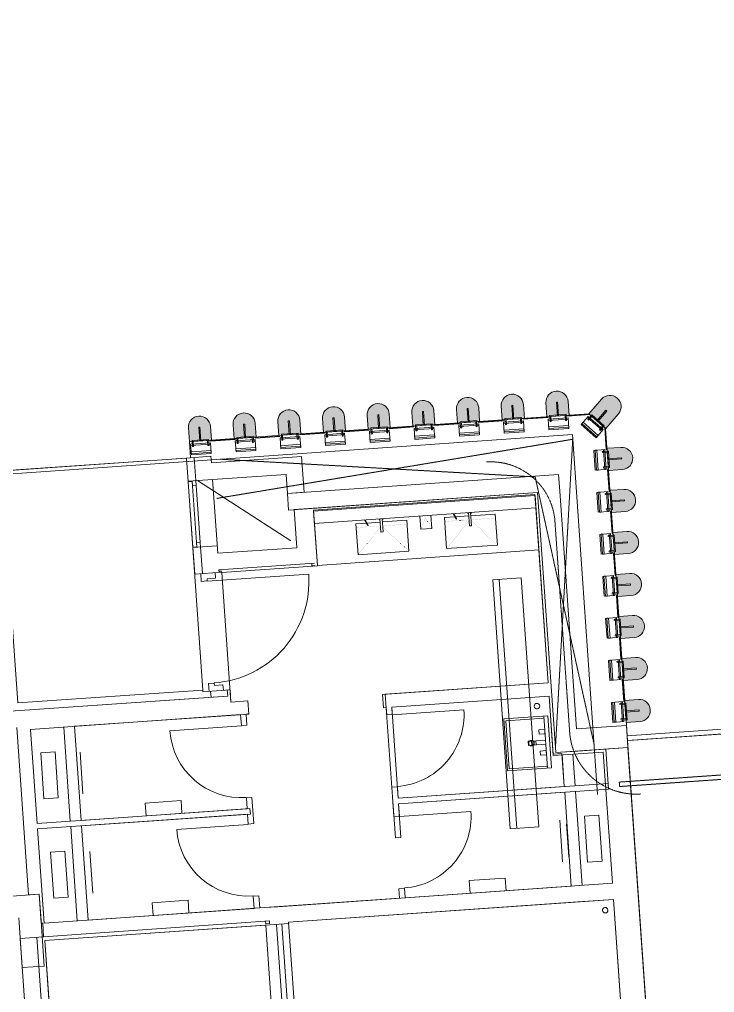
# Model space of a CAD drawing. Header units: millimetres. Extents: x 306 to 836129804, y -168137 to 818603917.
# Drawn here: x 833834596 to 833840866, y 817967776 to 817976548 of the extents above; entities that cross this region are included whole.
import ezdxf

# ---------------------------------------------------------------- set-up
doc = ezdxf.new("R2010")
doc.units = ezdxf.units.MM
doc.header["$LTSCALE"] = 3
for name, pattern in [('Dot', [4, 0, -4]), ('HIDDEN', [0.375, 0.25, -0.125]), ('Overhead', [1.8, 1.2, -0.6])]:
    doc.linetypes.add(name, pattern=pattern)
for name, color, linetype, lineweight in [('A-010-M_LINE', 251, 'Continuous', 13), ('A-010-M_LINE-T', 251, 'Continuous', 13), ('A-200-M_WALL_EXT', 251, 'Continuous', 13), ('A-200-M_WALL_INT', 251, 'Continuous', 13), ('A-214-M_CURT_WALL', 251, 'Continuous', 13), ('A-215-M_CURT_PANEL', 251, 'Continuous', 13), ('A-314-M_WINDOW', 251, 'Continuous', 13), ('A-325-M_DOOR', 251, 'Continuous', 13), ('A-770-ME_FFE_SA', 251, 'Continuous', 13), ('A-770-MH_FFE_SA', 251, 'Overhead', 13), ('A-810-M_ROOMS', 251, 'Continuous', 13), ('M-520-M_DRAINAGE_FW', 253, 'Continuous', 5), ('Z-060-M_DETAIL', 253, 'Continuous', 5), ('Z-060-M_LINE_MEDIUM', 253, 'Continuous', 9)]:
    doc.layers.add(name, color=color, linetype=linetype, lineweight=lineweight)
doc.layers.add('UAJ-00XREF', color=7, linetype='Continuous')
doc.layers.get('A-770-ME_FFE_SA').off()

# ---------------------------------------------------------------- blocks, each defined once
blk = doc.blocks.new('ARC_CWP_PERFORATED METAL_STRAIGHT - ARC_CWP_PERFORATED METAL_STRAIGHT-V7-0300')
at = {"layer": 'A-215-M_CURT_PANEL', "lineweight": 9}
for p, q in [((-98, -8), (100, -8)), ((100, -5), (-95, -5)), ((100, -5), (100, -8))]:
    blk.add_line(p, q, dxfattribs=at)
blk = doc.blocks.new('ARC_TFP_FS_HR Cabinet_Side open - FS_HR_SIDE-24460185-0300')
at = {"layer": 'Z-060-M_DETAIL'}
blk.add_line((-300, -800), (300, 0), dxfattribs=at)
blk = doc.blocks.new('ARC_WIN_SPECIAL EQUIPMENT - 600w X 900h-37446936-0300')
at = {"layer": 'A-314-M_WINDOW'}
h = blk.add_hatch(dxfattribs=at)
h.set_pattern_fill('FP_91', color=256, style=0, pattern_type=2)
h.set_pattern_definition([(135, (50385.5, -35810.4), (-1391.035, -1391.035), []), (225, (50385.5, -35810.4), (1391.035, -1391.035), [])])
h.paths.add_polyline_path([(295, -20), (295, 0), (-295, 0), (-295, -35), (295, -35)], flags=0)
at = {"layer": 'A-314-M_WINDOW', "lineweight": 18}
for p, q in [((-300, 35), (-260, 35)), ((-295, 0), (295, 0)), ((-295, -35), (-295, 0)), ((-260, 35), (-260, 0)), ((260, 0), (260, 35)), ((260, 35), (300, 35)), ((295, 0), (295, -35)), ((-260, 0), (-300, 0)), ((295, -35), (-295, -35)), ((300, 0), (260, 0))]:
    blk.add_line(p, q, dxfattribs=at)
at = {"layer": 'A-314-M_WINDOW'}
blk.add_line((260, 35), (-260, 35), dxfattribs=at)
blk = doc.blocks.new('System Panel - ARC_Glazed-40916114-0300')
at = {"layer": 'A-215-M_CURT_PANEL', "lineweight": 9}
for p, q in [((-571.2, 44), (561.2, 44)), ((-571.2, 0), (-571.2, 44)), ((561.2, 0), (-571.2, 0))]:
    blk.add_line(p, q, dxfattribs=at)
blk = doc.blocks.new('ARC_DOOR_WC_PARTITION - 600x2200mm-37559765-0300')
at = {"layer": 'A-325-M_DOOR'}
blk.add_line((323.5, -672), (323.5, -25), dxfattribs=at)
blk.add_arc((323.5, -25), 647, 180, 270, dxfattribs=at)
blk = doc.blocks.new('ARC_WC_WATER CLOSET_TOTO - WC1-31611635-0300')
at = {"layer": 'M-520-M_DRAINAGE_FW'}
for p, q in [((-190, 59.5), (188.1, 59.5)), ((-207.5, -165), (207.5, -165)), ((-207.5, -165), (-207.5, -295)), ((207.5, -165), (207.5, -295)), ((207.5, -295), (-207.5, -295))]:
    blk.add_line(p, q, dxfattribs=at)
blk = doc.blocks.new('ARC_WC_WATER CLOSET_TOTO - WC1-V143-0300')
at = {"layer": 'M-520-M_DRAINAGE_FW'}
for p, q in [((-207.5, 295), (207.5, 295)), ((-207.5, 295), (-207.5, 165)), ((207.5, 295), (207.5, 165)), ((207.5, 165), (-207.5, 165)), ((-190, -59.5), (188.1, -59.5)), ((147.5, 0), (-147.5, 0))]:
    blk.add_line(p, q, dxfattribs=at)
blk = doc.blocks.new('ARC_DOOR_TIMBER_T10-TI-R - 850x2500mm-38948452-0300')
at = {"layer": 'A-325-M_DOOR', "lineweight": 9}
for p, q in [((-462, -20), (-532, -20)), ((-482, -150), (-482, -73)), ((-482, -73), (-462, -73)), ((-462, -73), (-462, -20)), ((532, -20), (462, -20)), ((462, -20), (462, -73)), ((462, -73), (482, -73)), ((482, -73), (482, -150)), ((-532, -150), (-482, -150)), ((482, -150), (532, -150))]:
    blk.add_line(p, q, dxfattribs=at)
at = {"layer": 'A-325-M_DOOR'}
blk.add_line((459, -73), (459, -991), dxfattribs=at)
blk.add_arc((459, -73), 918, 180, 270, dxfattribs=at)
blk = doc.blocks.new('ARC_FS_FIRE SHUTTER LATERAL SINGLE  - ARC_FS_FIRE SHUTTER LATERAL SINGLE -37666342-0300')
at = {"layer": 'A-770-MH_FFE_SA'}
for p, q in [((-8955, 275), (-8995, 275)), ((-8000, 20), (-8700, 20)), ((-8000, 20), (-8000, -20)), ((50, 20), (-8000, 20)), ((50, 20), (50, -20)), ((-8000, -20), (-8700, -20)), ((-8000, -20), (50, -20))]:
    blk.add_line(p, q, dxfattribs=at)
for radius in [295, 255]:
    blk.add_arc((-8700, 275), radius, 180, 270, dxfattribs=at)
blk = doc.blocks.new('ARC_CWP_PERFORATED METAL_STRAIGHT - ARC_CWP_PERFORATED METAL_STRAIGHT-V206-0300')
at = {"layer": 'A-215-M_CURT_PANEL', "lineweight": 9}
for p, q in [((95, -5), (-100, -5)), ((-100, -5), (-100, -8)), ((-100, -8), (98, -8))]:
    blk.add_line(p, q, dxfattribs=at)
blk = doc.blocks.new('Circular Mullion - ARC_225mm CERAMIC MULLION-27539017-0300')
at = {"layer": 'Z-060-M_DETAIL', "lineweight": 9}
blk.add_hatch(color=256, dxfattribs=at).paths.add_polyline_path([(100, -125), (96.6, -150.9), (86.6, -175), (70.7, -195.7), (50, -211.6), (25.9, -221.6), (0, -225), (-25.9, -221.6), (-50, -211.6), (-70.7, -195.7), (-86.6, -175), (-96.6, -150.9), (-100, -125), (-100, 0), (100, 0)], flags=0)
at = {"layer": 'Z-060-M_DETAIL'}
for p, q in [((-90, 120), (90, 120)), ((-90, 21.5), (-90, 120)), ((90, 108), (-90, 108)), ((-90, 108), (-90, 92.6)), ((-90, 92.6), (90, 92.6)), ((90, 120), (90, 21.5)), ((90, 92.6), (90, 108)), ((90, 33.5), (-90, 33.5)), ((90, 21.5), (-90, 21.5)), ((-75, 45), (-65, 45)), ((-75, 0), (-75, 45)), ((-65, 45), (-65, 0)), ((65, 45), (75, 45)), ((65, 0), (65, 45)), ((75, 45), (75, 0)), ((-75, 0), (-75, -10)), ((-65, 0), (-75, 0)), ((-75, -10), (75, -10)), ((-5, -125), (-5, 0)), ((5, -125), (5, 0)), ((75, 0), (65, 0)), ((75, -10), (75, 0)), ((5, -125), (-5, -125))]:
    blk.add_line(p, q, dxfattribs=at)
at = {"layer": 'Z-060-M_LINE_MEDIUM'}
for p, q in [((100, 0), (-100, 0)), ((-100, 0), (-100, -125)), ((100, -125), (100, 0))]:
    blk.add_line(p, q, dxfattribs=at)
blk.add_arc((0, -125), 100, 180, 360, dxfattribs=at)
blk = doc.blocks.new('ARC_CWP_PERFORATED METAL_STRAIGHT - ARC_CWP_PERFORATED METAL_STRAIGHT-40497863-0300')
at = {"layer": 'A-215-M_CURT_PANEL', "lineweight": 9}
for p, q in [((112.1, -5), (-112.1, -5)), ((-112.1, -5), (-112.1, -8)), ((-112.1, -8), (112.1, -8)), ((112.1, -5), (112.1, -8))]:
    blk.add_line(p, q, dxfattribs=at)
blk = doc.blocks.new('ARC_CWP_PERFORATED METAL_STRAIGHT - ARC_CWP_PERFORATED METAL_STRAIGHT-39743077-0300')
at = {"layer": 'A-215-M_CURT_PANEL', "lineweight": 9}
for p, q in [((99.8, -5), (-99.8, -5)), ((-99.8, -5), (-99.8, -8)), ((-99.8, -8), (99.8, -8)), ((99.8, -5), (99.8, -8))]:
    blk.add_line(p, q, dxfattribs=at)
blk = doc.blocks.new('Circular Mullion - Perforated Mesh-26022574-0300')
at = {"layer": 'A-214-M_CURT_WALL'}
blk.add_hatch(color=256, dxfattribs=at).paths.add_polyline_path([(70.7, -245.7), (86.6, -225), (97.1, -197.1), (100, -175), (100, 0), (-100, 0), (-100, -175), (-96.6, -200.9), (-86.6, -225), (-70.7, -245.7), (-50, -261.6), (-25.9, -271.6), (0, -275), (25.9, -271.6), (50, -261.6)], flags=0)
at = {"layer": 'Z-060-M_DETAIL'}
for p, q in [((-90, 120), (90, 120)), ((-90, 21.5), (-90, 120)), ((90, 108), (-90, 108)), ((-90, 108), (-90, 92.6)), ((-90, 92.6), (90, 92.6)), ((90, 120), (90, 21.5)), ((90, 92.6), (90, 108)), ((-100, 0), (-100, -175)), ((100, 0), (-100, 0)), ((90, 33.5), (-90, 33.5)), ((90, 21.5), (-90, 21.5)), ((-75, 45), (-65, 45)), ((-75, 0), (-75, 45)), ((-65, 45), (-65, 0)), ((65, 45), (75, 45)), ((65, 0), (65, 45)), ((75, 45), (75, 0)), ((-75, 0), (-75, -10)), ((-65, 0), (-75, 0)), ((-75, -10), (75, -10)), ((-5, -125), (-5, 0)), ((5, -125), (5, 0)), ((75, 0), (65, 0)), ((75, -10), (75, 0)), ((100, -175), (100, 0)), ((5, -125), (-5, -125))]:
    blk.add_line(p, q, dxfattribs=at)
blk.add_arc((0, -175), 100, 180, 360, dxfattribs=at)
blk = doc.blocks.new('ARC_WC_SINK - CS-26721732-0300')
at = {"layer": 'M-520-M_DRAINAGE_FW'}
for p, q in [((235, 458.9), (-235, 458.9)), ((-235, 458.9), (-235, 58.9)), ((-216, 439.8), (215.9, 439.8)), ((-216, 97), (-216, 439.8)), ((215.9, 439.8), (215.9, 97)), ((235, 58.9), (235, 458.9)), ((-19.1, 224), (-19.1, 253.1)), ((-19.1, 253.1), (19, 253.1)), ((19, 224), (-19.1, 224)), ((-19.1, 224), (-19.1, 97)), ((-19.1, 97), (-19.1, 224)), ((19, 224), (-19.1, 224)), ((-19.1, 184.5), (19, 184.5)), ((19, 253.1), (19, 224)), ((19, 97), (19, 224)), ((19, 224), (19, 97)), ((-235, 97), (235, 97)), ((-76.2, 149.9), (-114.3, 149.9)), ((-114.3, 149.9), (-114.3, 97)), ((-114.3, 97), (-76.2, 97)), ((-76.2, 97), (-76.2, 149.9)), ((-19.1, 97), (19, 97)), ((-19.1, 97), (19, 97)), ((114.3, 149.9), (76.2, 149.9)), ((76.2, 149.9), (76.2, 97)), ((76.2, 97), (114.3, 97)), ((114.3, 97), (114.3, 149.9)), ((-235, 58.9), (235, 58.9))]:
    blk.add_line(p, q, dxfattribs=at)
for start, end in [(360, 180), (180, 360)]:
    blk.add_arc((0, 224), 25.4, start, end, dxfattribs=at)
blk = doc.blocks.new('ARC_TFP _FLOOR DRAIN - ARC_TFP _FLOOR DRAIN_50mm-33415421-0300')
at = {"layer": 'M-520-M_DRAINAGE_FW'}
for start, end in [(360, 180), (180, 360)]:
    blk.add_arc((0, 0), 25, start, end, dxfattribs=at)
blk = doc.blocks.new('ARC_DOOR_WC_PARTITION - 600x2200mm-37559766-0300')
at = {"layer": 'A-325-M_DOOR'}
blk.add_line((323.5, 672), (323.5, 25), dxfattribs=at)
blk.add_arc((323.5, 25), 647, 90, 180, dxfattribs=at)
blk = doc.blocks.new('ARC_TFP_WC_TROUGH BASIN - ARC_TFP_WC_TROUGH BASIN-36585212-0300')
at = {"layer": 'M-520-M_DRAINAGE_FW'}
for p, q in [((0, -500), (0, -478.4)), ((0, -478.4), (0, -500)), ((25, -500), (0, -500)), ((0, -500), (25, -500)), ((2052, -500), (50, -500)), ((50, -500), (2052, -500))]:
    blk.add_line(p, q, dxfattribs=at)
blk = doc.blocks.new('ARC_WC _TFP_TROUGH WASH BASIN - ARC_TFP_WC _FOH_WASHBASIN-36510456-0300')
at = {"layer": 'M-520-M_DRAINAGE_FW'}
for p, q in [((-134.3, -150), (-230, -150)), ((-230, -150), (-230, -430)), ((-123.7, -171.8), (-148.9, -120)), ((-143.4, -120), (-119.2, -169.6)), ((-10, -150), (-128.7, -150)), ((-119.2, -169.6), (-123.7, -171.8)), ((-10, -120), (-10, -240)), ((10, -240), (10, -120)), ((230, -150), (10, -150)), ((230, -430), (230, -150)), ((-10, -240), (10, -240)), ((-230, -430), (230, -430))]:
    blk.add_line(p, q, dxfattribs=at)
at = {"layer": 'M-520-M_DRAINAGE_FW', "linetype": 'Dot'}
for p, q in [((-230, -185), (-10, -185)), ((-230, -430), (-10, -194.1)), ((10, -185), (230, -185)), ((10, -194.1), (230, -430))]:
    blk.add_line(p, q, dxfattribs=at)
at = {"layer": 'M-520-M_DRAINAGE_FW'}
for start, end in [(216.79429, 245.91049), (294.08951, 318.06998)]:
    blk.add_arc((0, -105.6), 24.5, start, end, dxfattribs=at)
blk = doc.blocks.new('ARC_WC _TFP_TROUGH_RECEPTICLE - ARC_TFP_WC _FOH_WASHBASIN-36511972-0300')
at = {"layer": 'M-520-M_DRAINAGE_FW'}
for p, q in [((-50, -30), (-50, -150)), ((50, -30), (-50, -30)), ((50, -150), (50, -30))]:
    blk.add_line(p, q, dxfattribs=at)
at = {"layer": 'M-520-M_DRAINAGE_FW', "linetype": 'Dot'}
for p, q in [((-50, -30), (10, -150)), ((50, -30), (-10, -150))]:
    blk.add_line(p, q, dxfattribs=at)
blk = doc.blocks.new('ARC_TFP_MIRROR_PAPERTOWEL - ARC_TFP_MIRROR_PAPERTOWEL-38330235-0300')
at = {"layer": 'M-520-M_DRAINAGE_FW'}
for p, q in [((1001, 0), (-1001, 0)), ((-1001, 0), (-1001, -120)), ((1001, -120), (1001, 0)), ((-1001, -120), (1001, -120))]:
    blk.add_line(p, q, dxfattribs=at)
blk = doc.blocks.new('ARC_DOOR_FOLDING_F2-TI - 1050x2500mm-39066883-0300')
at = {"layer": 'A-325-M_DOOR', "lineweight": 9}
for p, q in [((525, 25), (-525, 25)), ((-525, 25), (-525, -25)), ((-525, -25), (525, -25))]:
    blk.add_line(p, q, dxfattribs=at)
blk = doc.blocks.new('ARC_TFP _JUMBO LOO ROLL - ARC_TFP _JUMBO LOO ROLL-33007988-0300')
at = {"layer": 'M-520-M_DRAINAGE_FW'}
for p, q in [((-161.5, 0), (-161.5, -114.2)), ((163.5, -114.2), (163.5, 0)), ((163.5, -114.2), (-161.5, -114.2))]:
    blk.add_line(p, q, dxfattribs=at)
blk = doc.blocks.new('3A35X-MAGP-P-MP-00')
at = {"layer": 'A-010-M_LINE', "linetype": 'Overhead'}
for p, q in [((834416128.6, 817972231), (834419339.6, 817972764)), ((834419340, 817972771.3), (834419183.8, 817969986.7)), ((834416160.4, 817972584.1), (834419000.7, 817972424.7)), ((834419533, 817970011.1), (834419000.7, 817972424.7))]:
    blk.add_line(p, q, dxfattribs=at)
at = {"layer": 'A-010-M_LINE', "linetype": 'HIDDEN'}
blk.add_line((834419179.3, 817972021), (834419312, 817970123.2), dxfattribs=at)
for centre, radius, start, end in [((834418600.7, 817971980.6), 580, 3.99891, 93.99891), ((834419910.5, 817970165.1), 600, 183.99891, 273.99891)]:
    blk.add_arc(centre, radius, start, end, dxfattribs=at)
at = {"layer": 'A-010-M_LINE-T'}
for p, q in [((834410265.6, 817972172), (834419337.6, 817972806.2)), ((834419337.6, 817972806.2), (834419564.5, 817969560.5)), ((834418875.9, 817971513.8), (834418617.8, 817971495.7)), ((834418617.8, 817971495.7), (834418774.7, 817969251.2)), ((834418677.1, 817971499.9), (834418834, 817969255.3)), ((834419032.8, 817969269.2), (834418875.9, 817971513.8)), ((834418774.7, 817969251.2), (834419032.8, 817969269.2))]:
    blk.add_line(p, q, dxfattribs=at)
at = {"layer": 'A-200-M_WALL_EXT', "lineweight": 13}
for p, q in [((834416765.9, 817972275.5), (834419211.9, 817972446.5)), ((834419222.4, 817972296.9), (834419211.9, 817972446.5)), ((834419222.4, 817972296.9), (834419372.3, 817970152.8)), ((834416776.4, 817972125.9), (834416765.9, 817972275.5)), ((834419022.9, 817972282.9), (834416776.4, 817972125.9)), ((834419186.7, 817969939.3), (834419022.9, 817972282.9)), ((834419372.3, 817970152.8), (834419824.2, 817970184.4)), ((834419838.1, 817969984.9), (834419824.2, 817970184.4)), ((834419386.2, 817969953.3), (834419186.7, 817969939.3)), ((834419838.1, 817969984.9), (834419386.2, 817969953.3)), ((834410068, 817968352), (834414527.1, 817968663.7)), ((834414541, 817968464.2), (834414527.1, 817968663.7)), ((834414372.9, 817968001.3), (834414341.5, 817968450.2)), ((834414541, 817968464.2), (834414572.4, 817968015.3)), ((834414572.4, 817968015.3), (834414372.9, 817968001.3))]:
    blk.add_line(p, q, dxfattribs=at)
at = {"layer": 'A-200-M_WALL_INT'}
for p, q in [((834416075.6, 817972610.2), (834415856.2, 817972594.9)), ((834415856.2, 817972594.9), (834415871.1, 817972380.7)), ((834415940.6, 817972390.6), (834415926, 817972599.7)), ((834416075.6, 817972610.2), (834416079.8, 817972550.7)), ((834416079.8, 817972550.7), (834416893.1, 817972607.5)), ((834416893.1, 817972607.5), (834416915.6, 817972286)), ((834416753.9, 817972447.4), (834415870.8, 817972385.7)), ((834416090.3, 817972401), (834416136.8, 817971735.8)), ((834416765.9, 817972275.5), (834416753.9, 817972447.4)), ((834416915.6, 817972286), (834416765.9, 817972275.5)), ((834416826, 817972129.4), (834419022.6, 817972282.9)), ((834419022.6, 817972282.9), (834419186.5, 817969939.5)), ((834416850, 817971785.6), (834416826, 817972129.4)), ((834419117.4, 817970568.3), (834419007.2, 817972145.3)), ((834417010.1, 817972005.7), (834417036.8, 817971623.3)), ((834415929.3, 817971549.2), (834415912.3, 817971792.1)), ((834416132.1, 817971802.5), (834415912.6, 817971787.1)), ((834415982.5, 817971792), (834415999.1, 817971554.1)), ((834416136.8, 817971735.8), (834416850, 817971785.6)), ((834417010.1, 817971646.5), (834416147.2, 817971586.1)), ((834416148.7, 817971564.6), (834416147.2, 817971586.1)), ((834417011.9, 817971621.5), (834417036.8, 817971623.3)), ((834416173.7, 817971566.3), (834415929.3, 817971549.2)), ((834416173, 817971575.4), (834416148.1, 817971573.7)), ((834417624.1, 817970463.9), (834419117.4, 817970568.3)), ((834414267.1, 817970311.6), (834416226.8, 817970448.6)), ((834416226.7, 817970448.9), (834414268.5, 817970312)), ((834414333.5, 817970386.7), (834416002.4, 817970503.4)), ((834416003.5, 817970487.8), (834416002.4, 817970503.4)), ((834416247.9, 817970504.9), (834416003.5, 817970487.8)), ((834416077.1, 817970438.5), (834416073.3, 817970492.7)), ((834416226.8, 817970448.6), (834416222.9, 817970503.2)), ((834416255.5, 817970395.5), (834416247.9, 817970504.9)), ((834417632.5, 817970344.2), (834417624.1, 817970463.9)), ((834419125.8, 817970448.6), (834417707.3, 817970349.4)), ((834419163.3, 817969912.8), (834419125.8, 817970448.6)), ((834416255.5, 817970395.5), (834416410.1, 817970406.3)), ((834416418.5, 817970286.6), (834416410.1, 817970406.3)), ((834416343.7, 817970281.4), (834414448.3, 817970148.9)), ((834416343.7, 817970281.4), (834416350.6, 817970183.1)), ((834416418.5, 817970286.6), (834416393.6, 817970284.8)), ((834416393.6, 817970284.8), (834416400.4, 817970186.6)), ((834417657.4, 817970345.9), (834417632.5, 817970344.2)), ((834417662, 817970279.5), (834417657.4, 817970345.9)), ((834417662, 817970279.5), (834417711.9, 817970283)), ((834417707.3, 817970349.4), (834417711.9, 817970283)), ((834416350.6, 817970183.1), (834416400.4, 817970186.6)), ((834414429.8, 817968656.9), (834414324.4, 817970165.3)), ((834414448.3, 817970148.9), (834414507.6, 817969300.9)), ((834414806.9, 817969321.8), (834414747.6, 817970169.8)), ((834414844.9, 817970176.6), (834414904.1, 817969328.6)), ((834419615.2, 817969944.4), (834419163.3, 817969912.8)), ((834419186.5, 817969939.5), (834419837.9, 817969985.1)), ((834419263.5, 817969632.9), (834419243.6, 817969918.5)), ((834419340.8, 817969925.3), (834419360.8, 817969639.7)), ((834419697.9, 817968761.1), (834419615.2, 817969944.4)), ((834419638.4, 817969971.1), (834419663.5, 817969610.7)), ((834419837.9, 817969985.1), (834420507.9, 817960400.5)), ((834417764.7, 817969528.1), (834419660.1, 817969660.6)), ((834417707.6, 817969628.1), (834417757.5, 817969631.6)), ((834417707.6, 817969628.1), (834417726, 817969364)), ((834417757.5, 817969631.6), (834417764.7, 817969528.1)), ((834419663.5, 817969610.7), (834417768.2, 817969478.2)), ((834419326.3, 817968735.1), (834419267, 817969583)), ((834419364.3, 817969589.8), (834419423.6, 817968741.9)), ((834416396.1, 817969531.7), (834416446, 817969535.2)), ((834416403, 817969433.4), (834416396.1, 817969531.7)), ((834416462.5, 817969299.1), (834416446, 817969535.2)), ((834417768.2, 817969478.2), (834417775.9, 817969367.5)), ((834414507.6, 817969300.9), (834416403, 817969433.4)), ((834416406.5, 817969383.6), (834414511.1, 817969251)), ((834416412.6, 817969295.6), (834416406.5, 817969383.6)), ((834417726, 817969364), (834417775.9, 817969367.5)), ((834414511.1, 817969251), (834414570.4, 817968402.6)), ((834414869.7, 817968423.5), (834414810.4, 817969272)), ((834414907.6, 817969278.8), (834414966.9, 817968430.3)), ((834416412.6, 817969295.6), (834416462.5, 817969299.1)), ((834417771.6, 817968712.6), (834417821.5, 817968716.1)), ((834417777.6, 817968626.8), (834417771.6, 817968712.6)), ((834417827.5, 817968630.3), (834417821.5, 817968716.1)), ((834417827.5, 817968630.3), (834419697.9, 817968761.1)), ((834414527.1, 817968663.7), (834414429.8, 817968656.9)), ((834414545.5, 817968400.9), (834414527.1, 817968663.7)), ((834416458.2, 817968644.2), (834416508, 817968647.6)), ((834416465.8, 817968535.1), (834416458.2, 817968644.2)), ((834416515.7, 817968538.6), (834416508, 817968647.6)), ((834416515.7, 817968538.6), (834417777.6, 817968626.8)), ((834419708, 817968616.4), (834416776.6, 817968411.5)), ((834419912.7, 817965689), (834419708, 817968616.4)), ((834414570.4, 817968402.6), (834416465.8, 817968535.1)), ((834414354.5, 817968264.7), (834416602.9, 817968421.9)), ((834414557.9, 817968401.7), (834414545.5, 817968400.9)), ((834414557.9, 817968401.7), (834414566.5, 817968279.5)), ((834416777.5, 817968399), (834414576.4, 817968245.2)), ((834416569.6, 817968397), (834416568, 817968419.5)), ((834416604.5, 817968399.5), (834416569.6, 817968397)), ((834416602.9, 817968421.9), (834416604.5, 817968399.5)), ((834416777.5, 817968399), (834416776.6, 817968411.5)), ((834414756.3, 817962516.7), (834414354.5, 817968264.7)), ((834414504.1, 817968275.2), (834414926.2, 817962237.9)), ((834414996, 817962242.8), (834414576.4, 817968245.2))]:
    blk.add_line(p, q, dxfattribs=at)
at = {"layer": 'A-810-M_ROOMS', "flags": 128}
for points in [[(834409947, 817983820), (834410731.7, 817972594.6), (834410746.6, 817972382.3), (834414142.3, 817972619.7), (834414187.2, 817972478.2), (834414305, 817972486.4), (834415891.1, 817972597.3), (834415881, 817972741.3), (834415990.8, 817972748.9), (834416804, 817972805.8), (834419485.8, 817972993.3), (834419636.7, 817972862), (834419820.2, 817970237.3), (834419833.5, 817970047.4), (834419886.4, 817970051.1), (834427394.9, 817970576)], [(834427394.9, 817970576), (834419833.5, 817970047.4), (834419857.1, 817969710.2), (834420353.9, 817962603.9), (834420447.8, 817961260.6), (834420507.9, 817960400.5), (834419960.5, 817960362.2), (834417143.5, 817960165.3), (834415190.9, 817960028.8), (834415602.3, 817954143.2), (834421478, 817954553.9)]]:
    blk.add_lwpolyline(points, dxfattribs=at)
for points in [[(834416002.4, 817970503.4), (834415856.2, 817972594.9), (834414187.2, 817972478.2), (834414333.5, 817970386.7)], [(834416427.9, 817969435.2), (834416431.4, 817969385.3), (834414907.6, 817969278.8), (834414966.9, 817968430.3), (834416559.5, 817968541.7), (834416680.4, 817968550.1), (834419326.3, 817968735.1), (834419267, 817969583), (834417768.2, 817969478.2), (834417789.4, 817969174), (834417739.6, 817969170.5), (834417716.6, 817969499.7), (834417649, 817970465.6), (834419117.4, 817970568.3), (834418999.4, 817972256.2), (834417002.3, 817972116.6), (834417036.8, 817971623.3), (834416173.9, 817971562.9), (834416255.5, 817970395.5), (834416410.1, 817970406.3), (834416418.5, 817970286.6), (834416251.4, 817970274.9), (834414844.9, 817970176.6), (834414904.1, 817969328.6)], [(834417764.7, 817969528.1), (834419263.5, 817969632.9), (834419242.7, 817969930.9), (834419162.4, 817969925.3), (834419125.8, 817970448.6), (834417707.3, 817970349.4)], [(834419385, 817968593.8), (834416776.6, 817968411.5), (834416850.7, 817967351.6), (834417137.5, 817967371.6), (834417240.3, 817965900.6), (834418090.6, 817965960.1), (834417989.5, 817967406.1), (834418039.3, 817967409.6), (834418140.4, 817965963.6), (834418988.4, 817966022.8), (834418887.3, 817967468.9), (834418937.2, 817967472.4), (834419038.2, 817966026.3), (834419884.9, 817966085.5), (834419708, 817968616.4)], [(834415137, 817960225.5), (834415176.9, 817960228.3), (834417131.1, 817960364.9), (834416913.5, 817963477.3), (834416382.2, 817963440.2), (834416373.8, 817963559.9), (834416905.2, 817963597.1), (834416778.6, 817965407.2), (834416652.1, 817967217.4), (834416153.3, 817967182.5), (834416144.9, 817967302.2), (834416642.1, 817967337), (834416643.7, 817967337.1), (834416570.5, 817968384.6), (834414576.4, 817968245.2)]]:
    blk.add_lwpolyline(points, close=True, dxfattribs=at)
at = {"layer": 'A-214-M_CURT_WALL', "lineweight": 9, "extrusion": (0, 0, -1)}
for p, rotation in [((-834418803.3, 817972945.5), 176.0010914742286), ((-834419206.5, 817972973.7), 176.0010914742286), ((-834417593.6, 817972861), 176.0010914742286), ((-834417996.8, 817972889.2), 176.0010914742286), ((-834418400.1, 817972917.4), 176.0010914742286), ((-834416384, 817972776.4), 176.0010914742286), ((-834416787.2, 817972804.6), 176.0010914742286), ((-834417190.4, 817972832.8), 176.0010914742286), ((-834415980.8, 817972748.2), 176.0010914742286), ((-834419656.3, 817972582.7), 266.0010914742286), ((-834419682.8, 817972204), 266.0010914742286), ((-834419709.2, 817971825.2), 266.0010914742286), ((-834419735.7, 817971446.5), 266.0010914742286), ((-834419762.2, 817971067.8), 266.0010914742286), ((-834419788.7, 817970689), 266.0010914742286), ((-834419815.1, 817970310.3), 266.0010914742286)]:
    blk.add_blockref('Circular Mullion - ARC_225mm CERAMIC MULLION-27539017-0300', p, dxfattribs=dict(at, rotation=rotation))
at = {"layer": 'A-214-M_CURT_WALL', "rotation": 138.9989085257714}
blk.add_blockref('Circular Mullion - Perforated Mesh-26022574-0300', (834419561.3, 817972927.7), dxfattribs=at)
at = {"layer": 'A-215-M_CURT_PANEL'}
for name, p, rotation in [('ARC_CWP_PERFORATED METAL_STRAIGHT - ARC_CWP_PERFORATED METAL_STRAIGHT-V206-0300', (834419396, 817972987), 3.998908525771384), ('ARC_CWP_PERFORATED METAL_STRAIGHT - ARC_CWP_PERFORATED METAL_STRAIGHT-40497863-0300', (834418198.5, 817972903.3), 3.998908525771384), ('ARC_CWP_PERFORATED METAL_STRAIGHT - ARC_CWP_PERFORATED METAL_STRAIGHT-40497863-0300', (834418601.7, 817972931.5), 3.998908525771384), ('ARC_CWP_PERFORATED METAL_STRAIGHT - ARC_CWP_PERFORATED METAL_STRAIGHT-40497863-0300', (834419004.9, 817972959.6), 3.998908525771384), ('ARC_CWP_PERFORATED METAL_STRAIGHT - ARC_CWP_PERFORATED METAL_STRAIGHT-40497863-0300', (834416988.8, 817972818.7), 3.998908525771384), ('ARC_CWP_PERFORATED METAL_STRAIGHT - ARC_CWP_PERFORATED METAL_STRAIGHT-40497863-0300', (834417392, 817972846.9), 3.998908525771384), ('ARC_CWP_PERFORATED METAL_STRAIGHT - ARC_CWP_PERFORATED METAL_STRAIGHT-40497863-0300', (834417795.2, 817972875.1), 3.998908525771384), ('ARC_CWP_PERFORATED METAL_STRAIGHT - ARC_CWP_PERFORATED METAL_STRAIGHT-V7-0300', (834419643, 817972772.3), 273.9989085257714), ('ARC_CWP_PERFORATED METAL_STRAIGHT - ARC_CWP_PERFORATED METAL_STRAIGHT-40497863-0300', (834416182.4, 817972762.3), 3.998908525771384), ('ARC_CWP_PERFORATED METAL_STRAIGHT - ARC_CWP_PERFORATED METAL_STRAIGHT-40497863-0300', (834416585.6, 817972790.5), 3.998908525771384), ('ARC_CWP_PERFORATED METAL_STRAIGHT - ARC_CWP_PERFORATED METAL_STRAIGHT-39743077-0300', (834419669.5, 817972393.4), 273.9989085257714), ('ARC_CWP_PERFORATED METAL_STRAIGHT - ARC_CWP_PERFORATED METAL_STRAIGHT-39743077-0300', (834419696, 817972014.6), 273.9989085257714), ('ARC_CWP_PERFORATED METAL_STRAIGHT - ARC_CWP_PERFORATED METAL_STRAIGHT-39743077-0300', (834419722.5, 817971635.9), 273.9989085257714), ('ARC_CWP_PERFORATED METAL_STRAIGHT - ARC_CWP_PERFORATED METAL_STRAIGHT-39743077-0300', (834419748.9, 817971257.1), 273.9989085257714), ('ARC_CWP_PERFORATED METAL_STRAIGHT - ARC_CWP_PERFORATED METAL_STRAIGHT-39743077-0300', (834419775.4, 817970878.4), 273.9989085257714), ('ARC_CWP_PERFORATED METAL_STRAIGHT - ARC_CWP_PERFORATED METAL_STRAIGHT-39743077-0300', (834419801.9, 817970499.6), 273.9989085257714)]:
    blk.add_blockref(name, p, dxfattribs=dict(at, rotation=rotation))
at = {"layer": 'A-215-M_CURT_PANEL', "lineweight": 9, "rotation": 3.998908525771384}
blk.add_blockref('System Panel - ARC_Glazed-40916114-0300', (834420403.3, 817970087.2), dxfattribs=at)
at = {"layer": 'A-314-M_WINDOW', "rotation": 273.9989085257714}
blk.add_blockref('ARC_WIN_SPECIAL EQUIPMENT - 600w X 900h-37446936-0300', (834415926.6, 817972088.9), dxfattribs=at)
at = {"layer": 'A-325-M_DOOR'}
for name, p, rotation in [('ARC_DOOR_TIMBER_T10-TI-R - 850x2500mm-38948452-0300', (834416001.3, 817971021), 93.9989085257714), ('ARC_DOOR_WC_PARTITION - 600x2200mm-37559765-0300', (834417709.7, 817969955.5), 93.9989085257714), ('ARC_DOOR_WC_PARTITION - 600x2200mm-37559766-0300', (834416398.3, 817969859.1), 93.9989085257714), ('ARC_DOOR_WC_PARTITION - 600x2200mm-37559765-0300', (834417773.7, 817969040.1), 93.9989085257714), ('ARC_DOOR_WC_PARTITION - 600x2200mm-37559766-0300', (834416460.3, 817968971.6), 93.9989085257714), ('ARC_DOOR_FOLDING_F2-TI - 1050x2500mm-39066883-0300', (834416728, 817967869.3), 93.99890852577133)]:
    blk.add_blockref(name, p, dxfattribs=dict(at, rotation=rotation))
at = {"layer": 'A-770-ME_FFE_SA'}
for name, p, rotation in [('ARC_TFP_FS_HR Cabinet_Side open - FS_HR_SIDE-24460185-0300', (834415976.5, 817972092.3), 93.99890852577222), ('ARC_FS_FIRE SHUTTER LATERAL SINGLE  - ARC_FS_FIRE SHUTTER LATERAL SINGLE -37666342-0300', (834419810.7, 817969656.9), 183.9989085257713)]:
    blk.add_blockref(name, p, dxfattribs=dict(at, rotation=rotation))
at = {"layer": 'M-520-M_DRAINAGE_FW'}
for name, p, rotation in [('ARC_TFP_MIRROR_PAPERTOWEL - ARC_TFP_MIRROR_PAPERTOWEL-38330235-0300', (834418000.3, 817972195.2), 3.998908525771384), ('ARC_WC _TFP_TROUGH WASH BASIN - ARC_TFP_WC _FOH_WASHBASIN-36510456-0300', (834418400.3, 817972223.2), 3.998908525771384), ('ARC_WC _TFP_TROUGH WASH BASIN - ARC_TFP_WC _FOH_WASHBASIN-36510456-0300', (834417602.2, 817972167.4), 3.998908525771384), ('ARC_WC _TFP_TROUGH_RECEPTICLE - ARC_TFP_WC _FOH_WASHBASIN-36511972-0300', (834418020.1, 817971925.9), 183.9989085257713), ('ARC_TFP_WC_TROUGH BASIN - ARC_TFP_WC_TROUGH BASIN-36585212-0300', (834416951.8, 817972121.9), 3.998908525771384), ('ARC_TFP _FLOOR DRAIN - ARC_TFP _FLOOR DRAIN_50mm-33415421-0300', (834419017.5, 817970358.4), 183.9989085257713), ('ARC_WC_SINK - CS-26721732-0300', (834419191.3, 817970040.1), 93.99890852577154), ('ARC_WC_WATER CLOSET_TOTO - WC1-31611635-0300', (834414849, 817969750.8), 273.9989085257711), ('ARC_TFP _JUMBO LOO ROLL - ARC_TFP _JUMBO LOO ROLL-33007988-0300', (834415653.6, 817969381), 183.9989085257713), ('ARC_WC_WATER CLOSET_TOTO - WC1-V143-0300', (834419295, 817969146.4), 273.9989085257716), ('ARC_WC_WATER CLOSET_TOTO - WC1-31611635-0300', (834414937.2, 817968855.6), 273.9989085257711), ('ARC_TFP _JUMBO LOO ROLL - ARC_TFP _JUMBO LOO ROLL-33007988-0300', (834418576.9, 817968682.7), 183.9989085257713), ('ARC_TFP _JUMBO LOO ROLL - ARC_TFP _JUMBO LOO ROLL-33007988-0300', (834415716.4, 817968482.7), 183.9989085257713), ('ARC_TFP _FLOOR DRAIN - ARC_TFP _FLOOR DRAIN_50mm-33415421-0300', (834419632.1, 817968518.4), 183.9989085257713)]:
    blk.add_blockref(name, p, dxfattribs=dict(at, rotation=rotation))

msp = doc.modelspace()

# ---------------------------------------------------------------- block references
at = {"layer": 'UAJ-00XREF', "ltscale": 0.5}
msp.add_blockref('3A35X-MAGP-P-MP-00', (-579752.6, 0), dxfattribs=at)

doc.saveas('drawing.dxf')
